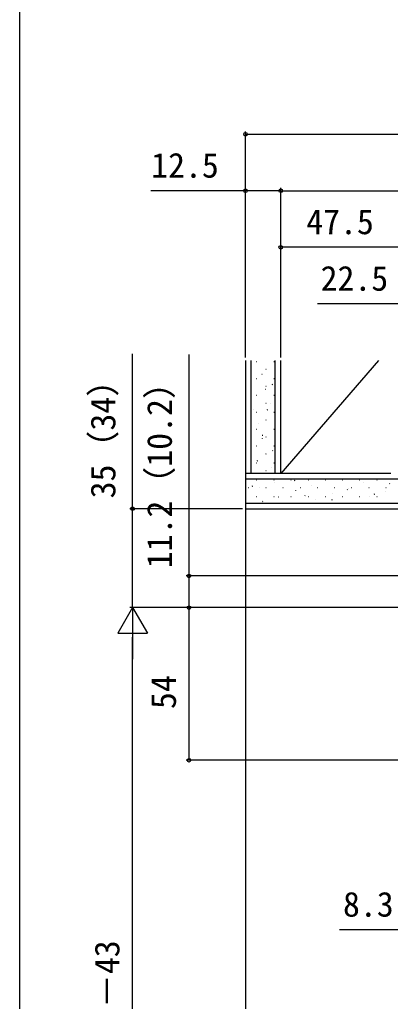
# Model space of a CAD drawing. Units: millimetres, scale not verified. Extents: x -525 to 525, y -786 to 782.
# Drawn here: x -525 to -393.7, y -355.1 to -7.7 of the extents above; entities that cross this region are included whole.
import ezdxf
from ezdxf.enums import TextEntityAlignment as Align

# ---------------------------------------------------------------- set-up
doc = ezdxf.new("R2010")
doc.units = ezdxf.units.MM
doc.header["$LTSCALE"] = 4
for name, color, linetype in [('0-6_YKK_D', 6, 'Continuous'), ('0-7_YKK_ZWAK', 7, 'Continuous'), ('0-8_YSS_K', 3, 'Continuous')]:
    doc.layers.add(name, color=color, linetype=linetype)
doc.styles.add('ＭＳ ゴシック', font='')
doc.styles.get('ＭＳ ゴシック').set_extended_font_data('MS Gothic')

msp = doc.modelspace()

# ---------------------------------------------------------------- linework, layer by layer
at = {"layer": '0-6_YKK_D'}
for p, q in [((-445, -127.303), (-445, -47.303)), ((-445, -48.303), (-276, -48.303)), ((-445, -127.303), (-445, -67.303)), ((-432.5, -127.303), (-432.5, -67.303)), ((-432.5, -127.303), (-432.5, -67.303)), ((-432.5, -68.303), (-288.5, -68.303)), ((-432.5, -127.303), (-432.5, -87.303)), ((-385, -88.303), (-432.5, -88.303)), ((-446, -180.803), (-486, -180.803)), ((-384.2, -204.603), (-466, -204.603)), ((-485, -215.802), (-490.25, -224.895)), ((-447, -215.802), (-486, -215.802)), ((-485, -215.802), (-479.75, -224.895)), ((-485, -215.802), (-485, -233.988)), ((-447, -215.802), (-466, -215.802)), ((-378.499, -215.802), (-466, -215.802)), ((-465, -269.802), (-465, -215.802)), ((-490.25, -224.895), (-479.75, -224.895)), ((-485, -462.303), (-485, -226.302)), ((-367.299, -269.802), (-466, -269.802))]:
    msp.add_line(p, q, dxfattribs=at)
for points in [[(-432.5, -68.303), (-445, -68.303), (-478.55, -68.303)], [(-362.499, -108.303), (-385, -108.303), (-419.505, -108.303)], [(-485, -215.802), (-485, -180.803), (-485, -125.98)], [(-465, -215.802), (-465, -204.603), (-465, -126.189)], [(-377.499, -329.802), (-385.799, -329.802), (-411.645, -329.802)]]:
    msp.add_lwpolyline(points, dxfattribs=at)
for centre in [(-445, -48.303), (-445, -68.303), (-432.5, -68.303), (-432.5, -68.303), (-432.5, -88.303), (-485, -180.803), (-465, -204.603), (-465, -215.802), (-465, -215.802), (-465, -269.802)]:
    msp.add_circle(centre, 0.637, dxfattribs=at)
at = {"layer": '0-7_YKK_ZWAK'}
msp.add_line((-525, 744.2), (-525, -785.8), dxfattribs=at)
at = {"layer": '0-8_YSS_K'}
for p, q in [((-445, -128.303), (-445, -180.803)), ((-443, -168.303), (-443, -128.303)), ((-434.5, -168.303), (-434.5, -128.303)), ((-432.5, -168.303), (-432.5, -128.303)), ((-397.832, -128.303), (-432.5, -168.303)), ((-441.056, -128.7), (-440.956, -128.7)), ((-437.826, -131.45), (-437.726, -131.45)), ((-434.976, -128.7), (-434.876, -128.7)), ((-441.056, -134.68), (-440.956, -134.68)), ((-439.167, -133.232), (-439.148, -133.225)), ((-434.976, -134.68), (-434.876, -134.68)), ((-437.969, -138.49), (-437.95, -138.483)), ((-437.826, -137.43), (-437.726, -137.43)), ((-435.507, -136.826), (-435.34, -136.716)), ((-441.056, -140.66), (-440.956, -140.66)), ((-434.976, -140.66), (-434.876, -140.66)), ((-442.258, -145.69), (-442.239, -145.683)), ((-437.826, -143.41), (-437.726, -143.41)), ((-437.276, -145.833), (-437.109, -145.722)), ((-436.017, -143.48), (-435.999, -143.474)), ((-441.056, -146.64), (-440.956, -146.64)), ((-434.976, -146.64), (-434.876, -146.64)), ((-434.725, -148.705), (-434.707, -148.698)), ((-441.056, -152.62), (-440.956, -152.62)), ((-440.306, -150.681), (-440.287, -150.674)), ((-437.826, -149.39), (-437.726, -149.39)), ((-434.976, -152.62), (-434.876, -152.62)), ((-439.045, -154.839), (-438.878, -154.729)), ((-439.014, -155.905), (-438.995, -155.899)), ((-437.826, -155.37), (-437.726, -155.37)), ((-441.056, -158.6), (-440.956, -158.6)), ((-434.976, -158.6), (-434.876, -158.6)), ((-437.826, -161.35), (-437.726, -161.35)), ((-437.816, -161.163), (-437.797, -161.156)), ((-435.435, -160.285), (-435.268, -160.175)), ((-441.056, -164.58), (-440.956, -164.58)), ((-440.814, -163.845), (-440.647, -163.735)), ((-435.864, -166.154), (-435.845, -166.147)), ((-434.976, -164.58), (-434.876, -164.58)), ((-393.5, -168.303), (-445, -168.303)), ((-437.826, -167.33), (-437.726, -167.33)), ((-376.5, -170.303), (-445, -170.303)), ((-443.906, -173.31), (-443.806, -173.31)), ((-442.583, -172.852), (-442.416, -172.741)), ((-441.056, -170.56), (-440.956, -170.56)), ((-440.153, -173.354), (-440.134, -173.347)), ((-437.826, -173.31), (-437.726, -173.31)), ((-434.976, -170.56), (-434.876, -170.56)), ((-434.572, -171.378), (-434.553, -171.371)), ((-431.746, -173.31), (-431.646, -173.31)), ((-428.896, -170.56), (-428.796, -170.56)), ((-427.599, -170.77), (-427.432, -170.659)), ((-425.666, -173.31), (-425.566, -173.31)), ((-422.816, -170.56), (-422.716, -170.56)), ((-421.554, -172.45), (-421.535, -172.443)), ((-419.586, -173.31), (-419.486, -173.31)), ((-416.736, -170.56), (-416.636, -170.56)), ((-416.067, -170.507), (-416.049, -170.5)), ((-413.506, -173.31), (-413.406, -173.31)), ((-410.656, -170.56), (-410.556, -170.56)), ((-408.535, -173.522), (-408.516, -173.515)), ((-407.426, -173.31), (-407.326, -173.31)), ((-404.576, -170.56), (-404.476, -170.56)), ((-403.049, -171.579), (-403.03, -171.572)), ((-401.346, -173.31), (-401.246, -173.31)), ((-398.496, -170.56), (-398.396, -170.56)), ((-395.266, -173.31), (-395.166, -173.31)), ((-394.021, -172.052), (-393.854, -171.942)), ((-441.056, -176.54), (-440.956, -176.54)), ((-434.976, -176.54), (-434.876, -176.54)), ((-433.374, -176.636), (-433.355, -176.629)), ((-428.896, -176.54), (-428.796, -176.54)), ((-427.134, -174.426), (-427.115, -174.419)), ((-423.989, -176.216), (-423.822, -176.106)), ((-422.816, -176.54), (-422.716, -176.54)), ((-416.736, -176.54), (-416.636, -176.54)), ((-414.116, -175.498), (-414.097, -175.491)), ((-410.656, -176.54), (-410.556, -176.54)), ((-409.005, -174.134), (-408.838, -174.024)), ((-404.576, -176.54), (-404.476, -176.54)), ((-401.097, -176.57), (-401.078, -176.563)), ((-399.4, -175.612), (-399.233, -175.502)), ((-398.496, -176.54), (-398.396, -176.54)), ((-395.517, -174.593), (-395.498, -174.587)), ((-445, -178.803), (-376.5, -178.803)), ((-438.973, -178.298), (-438.806, -178.188)), ((-438.86, -178.579), (-438.842, -178.572)), ((-420.356, -177.708), (-420.337, -177.701)), ((-414.384, -177.694), (-414.217, -177.584)), ((-407.337, -178.779), (-407.318, -178.773)), ((-445, -180.803), (-445, -481.803)), ((-445, -180.803), (-376.5, -180.803))]:
    msp.add_line(p, q, dxfattribs=at)

# ---------------------------------------------------------------- texts
at = {"layer": '0-6_YKK_D', "style": 'ＭＳ ゴシック'}
for s, p in [('12.5', (-478.391, -66.303)), ('47.5', (-423.477, -86.303)), ('22.5', (-418.391, -106.303)), ('8.3', (-410.463, -327.802))]:
    msp.add_text(s, height=8.798, dxfattribs=at).set_placement(p, align=Align.BOTTOM_LEFT)
for s, p in [('35（34）', (-488.432, -177.139)), ('11.2（10.2）', (-468.432, -201.894)), ('54', (-467, -251.699)), ('DH＝H－43', (-487, -387.461))]:
    msp.add_text(s, height=8.798, rotation=90, dxfattribs=at).set_placement(p, align=Align.BOTTOM_LEFT)

doc.saveas('drawing.dxf')
